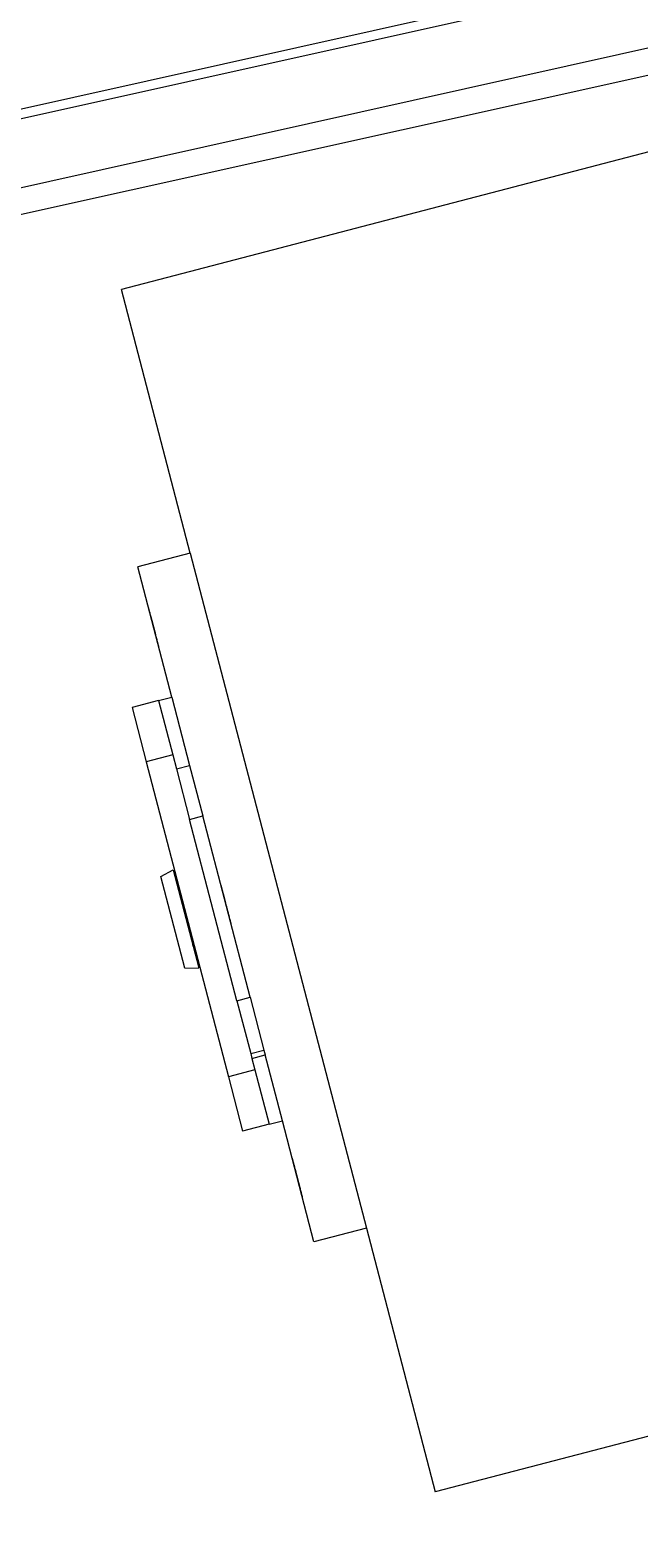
# Model space of a CAD drawing. Header units: inches. Extents: x -1841 to -80, y -100 to 1021.
# Drawn here: x -746.428 to -745.7, y 404.152 to 405.942 of the extents above; entities that cross this region are included whole.
import ezdxf

# ---------------------------------------------------------------- set-up
doc = ezdxf.new("R2010")
doc.units = ezdxf.units.IN
doc.header["$MEASUREMENT"] = 0
doc.layers.add('Edges', color=7, linetype='Continuous')
doc.layers.add('PDF_Geometry', color=7, linetype='Continuous', true_color=0x777777)

# ---------------------------------------------------------------- blocks, each defined once
blk = doc.blocks.new('infrared patio heater fr')
at = {"layer": 'Edges'}
for p, q in [((-50, 10.889), (50, 10.889)), ((50, 5.864), (50, 10.889)), ((50, 5.864), (51, 5.864)), ((50, -7.002), (50, 5.864)), ((51, 5.864), (51, 3.555)), ((51, 5.005), (51, 5.009)), ((51, 4.999), (51, 5.005)), ((51, 4.992), (51, 4.999)), ((51, 4.983), (51, 4.992)), ((51, 4.973), (51, 4.983)), ((51, 4.962), (51, 4.973)), ((51, 4.949), (51, 4.962)), ((51, 4.935), (51, 4.949)), ((51, 4.919), (51, 4.935)), ((51, 4.903), (51, 4.919)), ((51, 4.885), (51, 4.903)), ((51, 4.866), (51, 4.885)), ((51, 4.846), (51, 4.866)), ((51, 4.825), (51, 4.846)), ((51, 4.804), (51, 4.825)), ((51, 4.781), (51, 4.804)), ((51, 4.785), (51, 4.799)), ((51, 4.789), (51, 4.799)), ((51, 4.793), (51, 4.796)), ((51, 4.789), (51, 4.793)), ((51, 4.785), (51, 4.788)), ((51, 4.776), (51, 4.788)), ((51, 4.779), (51, 4.785)), ((51, 4.727), (51, 4.785)), ((51, 4.776), (51, 4.785)), ((51, 4.759), (51, 4.781)), ((51, 4.774), (51, 4.779)), ((51, 4.715), (51, 4.776)), ((51, 4.767), (51, 4.774)), ((51, 4.76), (51, 4.767)), ((51, 4.753), (51, 4.76)), ((51, 4.735), (51, 4.759)), ((51, 4.745), (51, 4.753)), ((51, 4.736), (51, 4.745)), ((51, 4.733), (51, 4.736)), ((51, 4.727), (51, 4.736)), ((51, 4.711), (51, 4.735)), ((51, 4.731), (51, 4.733)), ((51, 4.718), (51, 4.727)), ((51, 4.715), (51, 4.727)), ((51, 4.719), (51, 4.721)), ((51, 4.716), (51, 4.719)), ((51, 4.708), (51, 4.718)), ((51, 4.687), (51, 4.711)), ((51, 4.695), (51, 4.71)), ((51, 4.703), (51, 4.709)), ((51, 4.698), (51, 4.708)), ((51, 4.688), (51, 4.703)), ((51, 4.687), (51, 4.698)), ((51, 4.688), (51, 4.695)), ((51, 4.663), (51, 4.687)), ((51, 4.677), (51, 4.687)), ((51, 4.677), (51, 4.683)), ((51, 4.663), (51, 4.675)), ((51, 4.668), (51, 4.675)), ((51, 4.663), (51, 4.671)), ((51, 4.666), (51, 4.668)), ((51, 4.655), (51, 4.666)), ((51, 4.639), (51, 4.663)), ((51, 4.579), (51, 4.663)), ((51, 4.651), (51, 4.663)), ((51, 4.638), (51, 4.651)), ((51, 4.614), (51, 4.639)), ((51, 4.626), (51, 4.638)), ((51, 4.614), (51, 4.626)), ((51, 4.59), (51, 4.614)), ((51, 4.602), (51, 4.614)), ((51, 4.592), (51, 4.604)), ((51, 4.589), (51, 4.602)), ((51, 4.566), (51, 4.59)), ((51, 4.577), (51, 4.589)), ((51, 4.577), (51, 4.588)), ((51, 4.574), (51, 4.577)), ((51, 4.565), (51, 4.577)), ((51, 4.573), (51, 4.575)), ((51, 4.57), (51, 4.573)), ((51, 4.568), (51, 4.57)), ((51, 4.565), (51, 4.568)), ((51, 4.557), (51, 4.566)), ((51, 4.542), (51, 4.566)), ((51, 4.562), (51, 4.565)), ((51, 4.561), (51, 4.564)), ((51, 4.56), (51, 4.562)), ((51, 4.558), (51, 4.561)), ((51, 4.556), (51, 4.558)), ((51, 4.548), (51, 4.557)), ((51, 4.553), (51, 4.556)), ((51, 4.551), (51, 4.553)), ((51, 4.48), (51, 4.551)), ((51, 4.548), (51, 4.551)), ((51, 4.536), (51, 4.551)), ((51, 4.539), (51, 4.548)), ((51, 4.519), (51, 4.542)), ((51, 4.531), (51, 4.539)), ((51, 4.481), (51, 4.536)), ((51, 4.523), (51, 4.531)), ((51, 4.515), (51, 4.523)), ((51, 4.496), (51, 4.519)), ((51, 4.509), (51, 4.515)), ((51, 4.502), (51, 4.509)), ((51, 4.497), (51, 4.502)), ((51, 4.492), (51, 4.497)), ((51, 4.473), (51, 4.496)), ((51, 4.487), (51, 4.492)), ((51, 4.484), (51, 4.487)), ((51, 4.481), (51, 4.484)), ((51, 4.476), (51, 4.481)), ((51, 4.472), (51, 4.476)), ((51, 4.452), (51, 4.473)), ((51, 4.469), (51, 4.472)), ((51, 4.465), (51, 4.469)), ((51, 4.431), (51, 4.452)), ((51, 4.411), (51, 4.431)), ((51, 4.392), (51, 4.411)), ((51, 4.375), (51, 4.392)), ((51, 4.358), (51, 4.375)), ((51, 4.342), (51, 4.358)), ((51, 4.328), (51, 4.342)), ((51, 4.315), (51, 4.328)), ((51, 4.304), (51, 4.315)), ((51, 4.294), (51, 4.304)), ((51, 4.285), (51, 4.294)), ((51, 4.278), (51, 4.285)), ((51, 4.272), (51, 4.278)), ((51, 4.268), (51, 4.272)), ((51.252, 3.555), (51, 3.555)), ((51, 3.555), (51, 2.302)), ((51.252, 2.519), (51.252, 3.555)), ((51.252, 3.555), (51.757, 3.555)), ((51.757, 2.519), (51.757, 3.555)), ((51.252, 2.519), (51.757, 2.519)), ((51.252, 2.302), (51.252, 2.519)), ((51.757, -3.482), (51.757, 2.519)), ((51.252, 2.302), (51, 2.302)), ((51, 2.208), (51, 2.302)), ((51.252, 2.208), (51.252, 2.302)), ((51.252, 2.208), (51, 2.208)), ((51, 1.203), (51, 2.208)), ((51.252, 1.203), (51.252, 2.208)), ((51.252, 1.203), (51, 1.203)), ((51, 1.203), (51, -2.254)), ((51.252, 1.203), (51.252, -2.254)), ((52.03, 0.381), (51.778, 0.439)), ((51.778, -1.43), (51.778, 0.439)), ((52.03, 0.381), (52.03, -1.371)), ((51.778, 0.025), (51.778, -0.007)), ((51, -0.195), (51, -0.191)), ((51, -0.201), (51, -0.195)), ((51, -0.208), (51, -0.201)), ((51, -0.217), (51, -0.208)), ((51, -0.227), (51, -0.217)), ((51, -0.238), (51, -0.227)), ((51, -0.251), (51, -0.238)), ((51, -0.265), (51, -0.251)), ((51, -0.281), (51, -0.265)), ((51, -0.297), (51, -0.281)), ((51, -0.315), (51, -0.297)), ((51, -0.334), (51, -0.315)), ((51, -0.354), (51, -0.334)), ((51, -0.375), (51, -0.354)), ((51, -0.396), (51, -0.375)), ((51, -0.419), (51, -0.396)), ((51, -0.415), (51, -0.401)), ((51, -0.411), (51, -0.401)), ((51, -0.407), (51, -0.404)), ((51, -0.411), (51, -0.407)), ((51, -0.424), (51, -0.412)), ((51, -0.415), (51, -0.412)), ((51, -0.473), (51, -0.415)), ((51, -0.424), (51, -0.415)), ((51, -0.421), (51, -0.415)), ((51, -0.441), (51, -0.419)), ((51, -0.426), (51, -0.421)), ((51, -0.485), (51, -0.424)), ((51, -0.433), (51, -0.426)), ((51, -0.44), (51, -0.433)), ((51, -0.447), (51, -0.44)), ((51, -0.465), (51, -0.441)), ((51, -0.455), (51, -0.447)), ((51, -0.464), (51, -0.455)), ((51, -0.473), (51, -0.464)), ((51, -0.467), (51, -0.464)), ((51, -0.489), (51, -0.465)), ((51, -0.469), (51, -0.467)), ((51, -0.485), (51, -0.473)), ((51, -0.482), (51, -0.473)), ((51, -0.481), (51, -0.479)), ((51, -0.484), (51, -0.481)), ((51, -0.492), (51, -0.482)), ((51, -0.513), (51, -0.489)), ((51, -0.505), (51, -0.49)), ((51, -0.497), (51, -0.491)), ((51, -0.502), (51, -0.492)), ((51, -0.512), (51, -0.497)), ((51, -0.513), (51, -0.502)), ((51, -0.512), (51, -0.505)), ((51, -0.537), (51, -0.513)), ((51, -0.523), (51, -0.513)), ((51, -0.523), (51, -0.517)), ((51, -0.537), (51, -0.525)), ((51, -0.532), (51, -0.525)), ((51, -0.537), (51, -0.529)), ((51, -0.534), (51, -0.532)), ((51, -0.545), (51, -0.534)), ((51, -0.561), (51, -0.537)), ((51, -0.549), (51, -0.537)), ((51, -0.621), (51, -0.537)), ((51, -0.562), (51, -0.549)), ((51, -0.586), (51, -0.561)), ((51, -0.574), (51, -0.562)), ((51, -0.586), (51, -0.574)), ((51, -0.598), (51, -0.586)), ((51, -0.61), (51, -0.586)), ((51, -0.608), (51, -0.596)), ((51, -0.611), (51, -0.598)), ((51, -0.634), (51, -0.61)), ((51, -0.623), (51, -0.611)), ((51, -0.623), (51, -0.612)), ((51, -0.626), (51, -0.623)), ((51, -0.635), (51, -0.623)), ((51, -0.627), (51, -0.625)), ((51, -0.63), (51, -0.627)), ((51, -0.632), (51, -0.63)), ((51, -0.635), (51, -0.632)), ((51, -0.658), (51, -0.634)), ((51, -0.643), (51, -0.634)), ((51, -0.638), (51, -0.635)), ((51, -0.639), (51, -0.636)), ((51, -0.64), (51, -0.638)), ((51, -0.642), (51, -0.639)), ((51, -0.644), (51, -0.642)), ((51, -0.652), (51, -0.643)), ((51, -0.647), (51, -0.644)), ((51, -0.649), (51, -0.647)), ((51, -0.664), (51, -0.649)), ((51, -0.72), (51, -0.649)), ((51, -0.652), (51, -0.649)), ((51, -0.661), (51, -0.652)), ((51, -0.681), (51, -0.658)), ((51, -0.669), (51, -0.661)), ((51, -0.719), (51, -0.664)), ((51, -0.677), (51, -0.669)), ((51, -0.685), (51, -0.677)), ((51, -0.704), (51, -0.681)), ((51, -0.691), (51, -0.685)), ((51, -0.698), (51, -0.691)), ((51, -0.703), (51, -0.698)), ((51, -0.708), (51, -0.703)), ((51, -0.727), (51, -0.704)), ((51, -0.713), (51, -0.708)), ((51, -0.716), (51, -0.713)), ((51, -0.719), (51, -0.716)), ((51, -0.724), (51, -0.719)), ((51, -0.728), (51, -0.724)), ((51, -0.748), (51, -0.727)), ((51, -0.731), (51, -0.728)), ((51, -0.735), (51, -0.731)), ((51, -0.769), (51, -0.748)), ((51, -0.789), (51, -0.769)), ((51, -0.808), (51, -0.789)), ((51, -0.825), (51, -0.808)), ((51, -0.842), (51, -0.825)), ((51, -0.858), (51, -0.842)), ((51, -0.872), (51, -0.858)), ((51, -0.885), (51, -0.872)), ((51, -0.896), (51, -0.885)), ((51, -0.906), (51, -0.896)), ((51, -0.915), (51, -0.906)), ((51, -0.922), (51, -0.915)), ((51, -0.928), (51, -0.922)), ((51, -0.932), (51, -0.928)), ((52.03, -1.371), (51.778, -1.43)), ((51, -3.217), (51, -2.254)), ((51.252, -2.254), (51, -2.254)), ((51.252, -3.217), (51.252, -2.254)), ((51.252, -3.217), (51, -3.217)), ((51, -4.518), (51, -3.217)), ((51.252, -3.482), (51.252, -3.217)), ((51.252, -4.518), (51.252, -3.482)), ((51.252, -3.482), (51.757, -3.482)), ((51.757, -4.518), (51.757, -3.482)), ((51.252, -4.518), (51, -4.518)), ((51, -4.518), (51, -7.002)), ((51.252, -4.518), (51.757, -4.518)), ((51, -5.495), (51, -5.491)), ((51, -5.501), (51, -5.495)), ((51, -5.508), (51, -5.501)), ((51, -5.517), (51, -5.508)), ((51, -5.527), (51, -5.517)), ((51, -5.538), (51, -5.527)), ((51, -5.551), (51, -5.538)), ((51, -5.565), (51, -5.551)), ((51, -5.581), (51, -5.565)), ((51, -5.597), (51, -5.581)), ((51, -5.615), (51, -5.597)), ((51, -5.634), (51, -5.615)), ((51, -5.654), (51, -5.634)), ((51, -5.675), (51, -5.654)), ((51, -5.696), (51, -5.675)), ((51, -5.719), (51, -5.696)), ((51, -5.711), (51, -5.701)), ((51, -5.715), (51, -5.701)), ((51, -5.707), (51, -5.704)), ((51, -5.711), (51, -5.707)), ((51, -5.724), (51, -5.712)), ((51, -5.715), (51, -5.712)), ((51, -5.721), (51, -5.715)), ((51, -5.773), (51, -5.715)), ((51, -5.724), (51, -5.715)), ((51, -5.741), (51, -5.719)), ((51, -5.726), (51, -5.721)), ((51, -5.785), (51, -5.724)), ((51, -5.733), (51, -5.726)), ((51, -5.74), (51, -5.733)), ((51, -5.747), (51, -5.74)), ((51, -5.765), (51, -5.741)), ((51, -5.755), (51, -5.747)), ((51, -5.764), (51, -5.755)), ((51, -5.773), (51, -5.764)), ((51, -5.767), (51, -5.764)), ((51, -5.789), (51, -5.765)), ((51, -5.769), (51, -5.767)), ((51, -5.782), (51, -5.773)), ((51, -5.785), (51, -5.773)), ((51, -5.781), (51, -5.779)), ((51, -5.784), (51, -5.781)), ((51, -5.792), (51, -5.782)), ((51, -5.813), (51, -5.789)), ((51, -5.805), (51, -5.79)), ((51, -5.797), (51, -5.791)), ((51, -5.802), (51, -5.792)), ((51, -5.812), (51, -5.797)), ((51, -5.813), (51, -5.802)), ((51, -5.812), (51, -5.805)), ((51, -5.837), (51, -5.813)), ((51, -5.823), (51, -5.813)), ((51, -5.823), (51, -5.817)), ((51, -5.832), (51, -5.825)), ((51, -5.837), (51, -5.825)), ((51, -5.837), (51, -5.829)), ((51, -5.834), (51, -5.832)), ((51, -5.845), (51, -5.834)), ((51, -5.849), (51, -5.837)), ((51, -5.921), (51, -5.837)), ((51, -5.861), (51, -5.837)), ((51, -5.862), (51, -5.849)), ((51, -5.886), (51, -5.861)), ((51, -5.874), (51, -5.862)), ((51, -5.886), (51, -5.874)), ((51, -5.91), (51, -5.886)), ((51, -5.898), (51, -5.886)), ((51, -5.908), (51, -5.896)), ((51, -5.911), (51, -5.898)), ((51, -5.934), (51, -5.91)), ((51, -5.923), (51, -5.911)), ((51, -5.923), (51, -5.912)), ((51, -5.935), (51, -5.923)), ((51, -5.926), (51, -5.923)), ((51, -5.927), (51, -5.925)), ((51, -5.93), (51, -5.927)), ((51, -5.932), (51, -5.93)), ((51, -5.935), (51, -5.932)), ((51, -5.943), (51, -5.934)), ((51, -5.958), (51, -5.934)), ((51, -5.938), (51, -5.935)), ((51, -5.939), (51, -5.936)), ((51, -5.94), (51, -5.938)), ((51, -5.942), (51, -5.939)), ((51, -5.944), (51, -5.942)), ((51, -5.952), (51, -5.943)), ((51, -5.947), (51, -5.944)), ((51, -5.949), (51, -5.947)), ((51, -5.964), (51, -5.949)), ((51, -5.952), (51, -5.949)), ((51, -6.02), (51, -5.949)), ((51, -5.961), (51, -5.952)), ((51, -5.981), (51, -5.958)), ((51, -5.969), (51, -5.961)), ((51, -6.019), (51, -5.964)), ((51, -5.977), (51, -5.969)), ((51, -5.985), (51, -5.977)), ((51, -6.004), (51, -5.981)), ((51, -5.991), (51, -5.985)), ((51, -5.998), (51, -5.991)), ((51, -6.003), (51, -5.998)), ((51, -6.008), (51, -6.003)), ((51, -6.027), (51, -6.004)), ((51, -6.013), (51, -6.008)), ((51, -6.016), (51, -6.013)), ((51, -6.019), (51, -6.016)), ((51, -6.024), (51, -6.019)), ((51, -6.028), (51, -6.024)), ((51, -6.048), (51, -6.027)), ((51, -6.031), (51, -6.028)), ((51, -6.035), (51, -6.031)), ((51, -6.069), (51, -6.048)), ((51, -6.089), (51, -6.069)), ((51, -6.108), (51, -6.089)), ((51, -6.125), (51, -6.108)), ((51, -6.142), (51, -6.125)), ((51, -6.158), (51, -6.142)), ((51, -6.172), (51, -6.158)), ((51, -6.185), (51, -6.172)), ((51, -6.196), (51, -6.185)), ((51, -6.206), (51, -6.196)), ((51, -6.215), (51, -6.206)), ((51, -6.222), (51, -6.215)), ((51, -6.228), (51, -6.222)), ((51, -6.232), (51, -6.228)), ((50, -7.002), (51, -7.002)), ((50, -7.002), (50, -12.027)), ((-50, -12.027), (50, -12.027))]:
    blk.add_line(p, q, dxfattribs=at)

msp = doc.modelspace()

# ---------------------------------------------------------------- linework, layer by layer
at = {"layer": 'PDF_Geometry', "color": 7, "lineweight": 25}
for points in [[(-679.5293, 420.6028), (-698.308, 416.3838), (-698.308, 416.4665), (-775.9872, 399.1769), (-698.308, 416.3838), (-698.308, 416.4665), (-775.9872, 399.1769), (-775.9872, 399.2596), (-698.308, 416.5492), (-679.5293, 420.6855), (-698.308, 416.4665), (-679.5293, 420.6855)], [(-700.2934, 416.1356), (-775.9872, 399.2596), (-776.8972, 403.065), (-701.1206, 419.8582)]]:
    msp.add_lwpolyline(points, dxfattribs=at)

# ---------------------------------------------------------------- block references
at = {"color": 7, "lineweight": 25, "xscale": 0.06475844456677302, "yscale": 0.06475844456677302, "zscale": 0.06475844456677302, "rotation": 194.6356781091594}
msp.add_blockref('infrared patio heater fr', (-742.989, 405.6969), dxfattribs=at)

doc.saveas('drawing.dxf')
